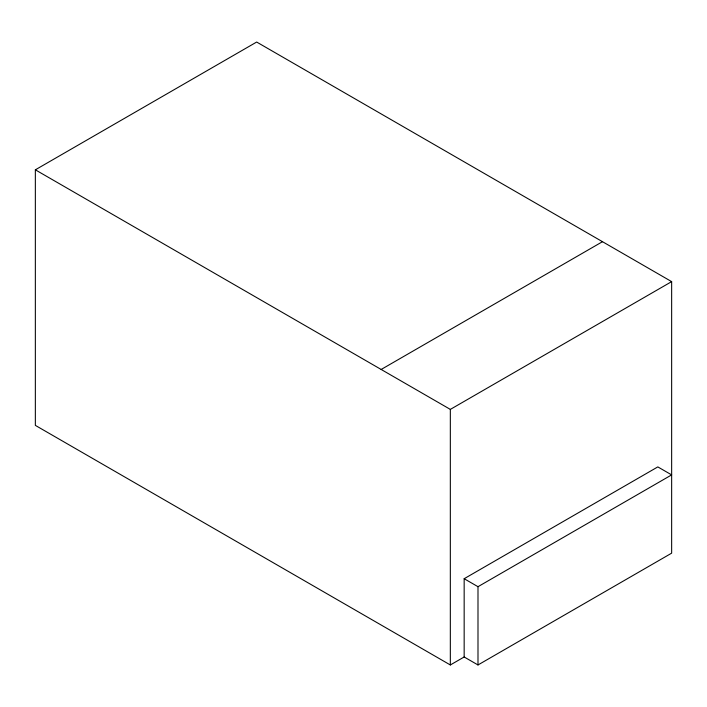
<?xml version="1.0" encoding="UTF-8"?>
<svg xmlns="http://www.w3.org/2000/svg" width="707" height="707" viewBox="0 0 707 707"><rect width="100%" height="100%" fill="white"/><g stroke="black" fill="none" stroke-linecap="round" stroke-linejoin="round"><path stroke-width="1.06" d="M35.35 169.813L256.668 42.04L671.65 281.625L671.65 553.157L477.994 664.96L464.163 656.98L450.332 664.96L35.35 425.375L35.35 169.813L450.332 409.397L671.65 281.625M381.161 369.469L602.488 241.688M464.163 578.715L657.819 466.903L671.65 474.892L477.994 586.695L464.163 578.715L464.163 656.98M477.994 586.695L477.994 664.96M450.332 409.397L450.332 664.96"/></g></svg>
